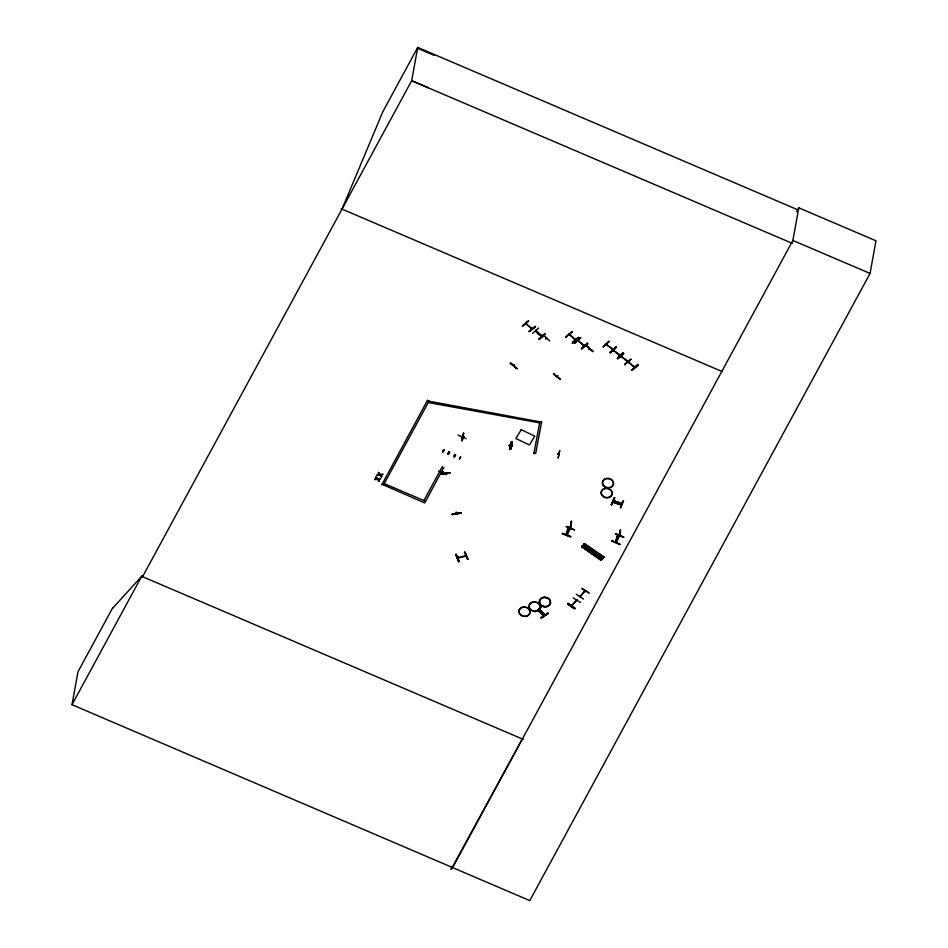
<?xml version="1.0" encoding="UTF-8"?>
<svg xmlns="http://www.w3.org/2000/svg" width="948" height="948" viewBox="0 0 948 948"><rect width="100%" height="100%" fill="white"/><g stroke="black" fill="none" stroke-linecap="round" stroke-linejoin="round"><path stroke-width="1.42" d="M452.113 514.468C479.546 509.526 433.615 517.454 460.858 513.283M452.042 514.136L460.775 512.975M612.254 349.267L612.432 348.58L612.929 349.694L613.131 348.864M612.278 349.243L613.214 349.03M613.06 349.409L606.151 344.48M613.214 349.978L619.779 355.737L620.111 354.919M620.94 356.033L627.493 361.792L627.825 360.975M627.991 362.219L628.761 362.278M634.011 366.995C633.774 365.217 634.686 369.045 634.97 366.675M628.678 362.752C627.043 359.47 635.681 370.016 634.508 366.307M525.524 323.161L531.982 329.122L532.207 328.304M525.998 324.169L525.927 323.043M531.413 328.091L532.29 328.47M532.136 328.849L525.749 323.517M540.941 612.325L542.126 612.515M583.826 344.906L583.53 345.676L583.613 345.084M583.518 345.605L583.956 344.918M617.74 503.198L617.29 502.416L617.006 503.127M535.442 330.971L536.118 331.599L536.39 330.757M568.919 334.668L569.594 335.284L569.866 334.454M575.46 339.645L574.772 339.23M457.801 557.353L457.73 558.23L458.678 557.614M796.711 211.688L798.809 207.825L875.988 240.804L870.051 273.439L529.778 900.6L72.012 704.708L78.009 671.729L112.848 607.538L112.729 608.142L141.679 576.325L142.579 576.692L411.669 80.722L417.724 47.4L798.358 210.041M379.437 480.683L379.105 481.501L377.529 479.487L374.804 479.415M374.756 479.688L375.088 478.906M375.041 479.178L377.245 479.036L376.024 477.164M375.977 477.436L376.32 476.631M381.795 476.346L381.452 477.164L379.887 475.149L377.162 475.078M377.114 475.351L377.434 474.569M377.387 474.841L379.591 474.699L378.382 472.827M378.335 473.099L378.667 472.294M380.634 478.479L377.908 478.669M379.39 480.956L378.205 479.119M382.992 474.142L380.267 474.332M381.748 476.619L380.551 474.782M378.145 479.392L380.361 478.989M380.504 475.055L382.719 474.652M443.759 467.554L424.704 502.938L381.961 484.238M383.549 484.914L429.183 400.814L428.745 402.616L539.673 422.855M384.248 483.622L425.486 501.231M381.878 484.641L427.584 400.139M423.886 500.556L442.171 466.866M441.353 473.893L450.087 472.732L441.211 473.787M442.609 472.116L442.906 472.874L442.989 471.63M442.977 472.791L443.273 471.749M445.69 474.367L445.619 473.159M445.927 473.123L445.975 473.739M445.821 473.917L445.939 473.194M446.058 474.427L446.188 473.787M446.733 474.616L438.557 471.12M458.062 435.002L466.215 438.711M461.629 437.075L461.83 437.846L462.031 437.253M462.328 436.637L462.269 437.147M462.186 440.761L463.631 433.141L462.233 440.488M463.975 436.803L462.932 437.277L463.015 436.483M463.608 433.153L462.138 440.678M462.885 437.218L463.216 436.436M463.75 437.028L463.833 436.554M456.047 512.37L456.581 513.413L456.663 512.821M456.118 512.276L456.415 512.24M456.225 512.88L456.225 513.508L456.024 512.75M456.047 554.213L458.749 561.809L456.035 554.236L459.27 561.406M457.659 557.471L465.942 555.741M458.299 557.673L458.382 557.199M458.476 558.076L458.571 557.365M464.413 552.257L467.708 559.403L464.887 552.139M466.143 555.516L465.172 556.275L465.243 555.386M466.037 555.267L465.918 556.109L457.872 558.194M467.684 559.19L464.876 552.115L468.016 559.332M517.098 368.464C496.136 351.874 531.01 380.243 510.605 362.93M513.863 365.205L513.721 365.845L514.397 365.276M514.029 365.561L514.646 365.039M514.29 364.85L514.006 365.987L514.231 365.359M514.48 364.802L513.804 365.715M522.49 326.148L528.581 320.957L522.526 325.863M525.5 323.813L525.725 322.984M526.164 324.252L526.389 323.422M528.534 320.874L522.443 326.053M529.043 331.622L535.501 326.752L529.043 331.622L535.193 326.171M509.574 445.074L509.408 445.951L509.349 445.24M510.261 445.276L510.012 446.07L510.178 445.181M509.574 449.305L511.008 441.958L509.645 449.565M510.794 449.198L511.766 441.721L510.794 448.914M512.347 445.465L511.529 445.714L511.624 444.92M511.541 445.394L512.37 445.88L511.825 444.873M532.48 333.459L538.654 328.02M512.441 444.991L512.382 445.821M512.465 445.833L512.513 445.086M535.513 331.136L535.525 330.496M535.739 330.319C535.075 332.333 542.327 337.666 541.64 335.758M535.94 330.378L541.877 335.924M539.365 339.266C543.145 332.677 550.907 331.184 539.353 339.277L539.08 338.732M541.391 335.45L541.735 335.284M541.308 336.042L541.604 335.272M545.941 338.815C546.463 336.813 546.024 339.976 545.799 338.033M546.427 337.63L545.965 338.874M451.615 866.662L451.106 869.47L522.312 738.954M541.652 421.741L535.644 453.677L533.997 452.954M539.933 421.422L533.925 453.357M553.822 373.879L560.339 379.39L553.514 374.105M557.388 376.676L557.531 375.538M556.974 376.439L557.673 375.538M565.909 337.061L572.106 331.705L565.992 336.86M560.256 379.425L553.822 373.666M569.001 334.194L575.329 340.119M569.025 334.81L569.215 334.016M569.416 334.075L575.661 339.953L575.661 339.36M569.878 334.561L569.57 335.225M572.568 342.453L578.967 337.784L572.829 342.939M574.784 339.74L575.081 338.969M575.211 338.969L574.784 339.621M580.449 337.642L574.725 342.856M577.711 340.166L584.075 346.067M578.695 337.31C564.439 351.696 577.818 335.438 578.967 337.82M578.576 340.427L578.28 340.688M558.87 454.211L557.934 454.293L558.064 453.559L558.787 454.495L558.87 453.713M558.787 453.618L558.728 454.448M558.171 457.742L559.699 450.644M574.689 343.14L580.816 337.666L574.642 343.046M535.193 611.863L541.841 606.91M584.098 345.558L577.889 340.451M538.061 609.825L544.093 615.679M544.958 614.908L538.974 608.995L544.97 615.098M587.381 343.164L587.701 343.745L581.61 348.923C583.53 345.771 594.112 337.915 581.302 348.591M589.289 349.48L589.052 348.722M589.324 349.504L589.609 348.366M588.898 349.362L589.668 348.319M589.893 348.509L589.822 349.03M548.157 613.439C526.294 627.469 562.662 603.686 541.509 618.084M586.492 346.032L593.045 351.364M562.342 533.629C570.447 534.435 576.503 540.467 562.354 533.617M566.229 526.59L574.595 529.754M567.84 527.645L566.477 534.791M568.172 527.041L567.188 534.518L568.456 527.159M568.125 527.763L566.774 535.087L570.566 527.989M571.395 521.838L570.044 529.162L571.111 521.72M571.443 521.116L570.163 528.309L566.525 534.802M608.841 341.316L603.366 346.719M571.727 521.246L570.447 528.427M606.234 343.934L606.447 343.745M606.649 343.792L606.222 344.456L612.835 349.137M607.123 344.764L607.111 344.16M610.358 352.786L616.164 347.383L609.931 352.763C616.899 344.882 619.376 344.977 610.476 352.585L610.157 352.016M612.669 348.497L612.242 349.16M613.214 350.63L613.415 349.8M567.84 603.331C573.279 610.002 580.804 610.702 567.828 603.343M614.091 350.215L613.712 350.961M571.383 605.322L571.253 605.962L571.845 605.322M571.881 604.907L571.691 606.068M573.137 597.856L580.401 602.454M572.13 605.085L571.608 606.068L576.941 599.906M623.879 353.734L618.06 358.83M576.325 594.218L583.506 599.1M620.193 355.085L613.451 350.322M576.135 600.214L576.443 600.961M621.141 355.856L620.845 356.59M621.805 356.27L621.521 356.543M623.026 353L617.456 358.64C627.908 350.061 621.947 352.064 617.184 358.38M579.939 595.948L579.809 596.6L585.248 590.379L584.809 591.659L585.082 591.114M581.693 588.495L589.17 593.057L581.776 588.376M580.223 596.031L580.058 596.766L580.33 596.221M630.93 359.328L624.827 364.506M584.963 591.564L584.691 590.841M584.869 591.599L584.726 590.865M627.138 360.69L626.948 361.378L627.363 360.607M580.212 596.671L585.497 590.545M627.908 361.141L621.118 356.389M628.086 361.745L634.591 367.421M628.287 361.555L628.074 362.385L628.488 361.615M628.951 361.97L628.844 362.48M631.013 359.15L624.886 364.186M632.316 370.36L638.17 364.98L631.949 370.099L637.838 364.447M614.66 497.653L611.33 504.763L614.648 497.641M613.036 501.824L621.509 504.692M611.78 540.68C622.765 545.076 623.026 546.084 611.839 540.431M620.3 507.737L623.192 500.734M621.852 503.862L613.427 500.734L621.888 503.755M616.84 536.509L615.738 542.209M616.401 541.924L617.16 535.904M617.124 536.639L616.022 542.505L619.21 535.81M617.444 536.035L616.058 541.663M619.767 535.383L618.961 536.45L620.063 530.572M619.328 536.485L620.383 529.968M620.667 530.086L619.648 535.821M452.599 867.621L792.872 240.46L798.809 207.825M510.747 449.115L512.216 441.578M557.934 454.293L558.775 454.187L558.005 454.388M559.676 450.419L558.254 458.002M615.785 542.315L619.364 535.703M619.459 535.229L619.34 536.094M442.574 472.697L442.787 472.128M462.197 437.265L462.043 436.507L461.546 437.727L462.197 437.182M566.904 533.76L567.023 534.506M570.258 527.823L566.572 534.317M570.506 528.107L569.831 528.391M611.59 541.059L619.779 544.531M562.531 533.274L570.696 536.769M614.185 497.747L611.341 504.739M611.804 504.917L614.541 497.854M620.762 507.867L623.571 500.876M342.015 209.117L382.897 111.591L417.724 47.4M567.496 603.912L574.689 608.77M574.926 608.498L567.769 603.58L574.974 608.498M537.777 610.038L543.773 615.939M538.097 609.789L544.128 615.714M72.012 704.708L141.726 576.23L142.627 576.609M571.312 605.902L576.55 600.274M576.076 600.712L576.692 599.74L576.254 601.02L576.846 600.392M603.758 557.009L600.831 560.292L581.669 546.605L584.537 543.714L583.601 544.721L603.07 557.934L603.947 556.986L584.501 543.773L603.876 557.069L583.838 544.306L603.201 557.697L583.956 544.353M582.191 546.048L581.657 546.688L601.233 559.865L601.779 559.273L582.368 546.012L601.755 559.308L582.368 546.012M615.465 533.914L623.654 537.386M566.276 526.495L574.441 530.003M581.989 546.439L601.388 559.711M584.158 544.152L603.592 557.377M458.749 561.797L455.632 554.544M616.117 542.031L619.032 536.106M583.66 547.956L586.338 545.088M592.097 553.739L594.775 550.871M594.064 555.09L596.754 552.222M595.818 556.275L598.496 553.419M597.785 557.625L600.475 554.758M599.1 558.526L601.79 555.658M509.289 445.584L510.154 445.726M603.272 346.909L609.173 341.339M603.331 347.004L609.137 341.517M610.168 352.289L616.307 347.146M631.949 370.099L637.874 364.482L638.17 365.016M538.997 338.969L545.23 333.862M565.956 337.144L572.047 331.907M574.713 339.562L575.543 339.858M592.95 351.649L586.528 345.854L593.021 351.554M601.186 559.913L581.669 546.605M541.178 617.788L547.908 612.906M463.027 436.981L463.797 437.099M510.095 446.034L509.325 445.856M616.164 542.031L616.236 541.166M549.769 340.865L543.512 335.142M569.132 334.49L569.748 334.952M441.294 474.059L450.039 472.922M429.017 401.182L541.581 422.144M613.51 500.639L622.018 503.471M417.558 48.348L434.16 55.34M428.271 87.702L411.669 80.722L792.303 243.363M792.872 240.46L870.051 273.439M341.114 208.726L721.748 371.367M427.512 400.542L429.1 401.217M442.088 467.281L443.688 467.957M141.679 576.325L523.201 739.345M625.17 364.814L624.898 364.435M510.545 363.155L517.087 368.701M539.234 608.995L545.242 614.932M378.619 472.566L380.207 474.604M376.273 476.903L377.861 478.941M587.701 343.733L581.61 348.911M448.712 451.781A5.605 0.818 -66.9 0 1 447.539 453.95M455.076 454.53A5.688 0.83 -66.9 0 1 453.891 456.723M455.739 454.791A5.605 0.818 -66.9 0 1 454.566 456.948M460.444 456.782A5.57 0.818 -66.9 0 1 459.27 458.927M455.396 454.661A5.688 0.83 -66.9 0 1 454.199 456.853M443.676 449.636A5.617 0.818 -66.9 0 1 442.503 451.805M449.719 452.22A5.605 0.818 -66.9 0 1 448.546 454.376M454.732 454.353A5.605 0.818 -66.9 0 1 453.559 456.521M449.376 452.089A5.688 0.83 -66.9 0 1 448.179 454.282M449.056 451.959A5.688 0.83 -66.9 0 1 447.871 454.151M444.174 449.838A5.57 0.818 -66.9 0 1 443.012 451.983M443.877 449.719A5.617 0.818 -66.9 0 1 442.704 451.888M460.787 456.948A5.617 0.818 -66.9 0 1 459.614 459.105M619.151 355.156L619.222 355.216M546.581 337.879L546.652 337.82M615.489 533.724L623.808 537.137L615.465 533.748M612.906 502.156L621.39 505.023L612.918 502.132M521.234 429.728L515.854 438.509L529.422 444.944L534.802 436.163L521.234 429.728M541.45 605.559A5.605 4.669 10.3 0 0 550.468 603.118A5.605 4.669 10.3 0 0 542.955 597.607A5.605 4.669 10.3 0 0 541.45 605.559A5.581 4.657 10.3 0 0 550.444 603.129A5.581 4.657 10.3 0 0 542.955 597.631A5.581 4.657 10.3 0 0 541.462 605.547M541.498 605.357A5.581 4.657 10.3 0 0 550.48 602.928A5.581 4.657 10.3 0 0 542.991 597.43A5.581 4.657 10.3 0 0 541.498 605.357M531.105 610.168A5.581 4.657 10.3 0 0 540.087 607.739A5.581 4.657 10.3 0 0 532.598 602.253A5.581 4.657 10.3 0 0 531.105 610.168M531.141 609.955A5.581 4.657 10.3 0 0 540.123 607.526A5.581 4.657 10.3 0 0 532.634 602.039A5.581 4.657 10.3 0 0 531.141 609.955M520.95 615.276A5.581 4.657 10.3 0 0 529.932 612.858A5.581 4.657 10.3 0 0 522.443 607.36A5.581 4.657 10.3 0 0 520.95 615.276M520.985 615.086A5.581 4.657 10.3 0 0 529.968 612.657A5.581 4.657 10.3 0 0 522.478 607.158A5.581 4.657 10.3 0 0 520.985 615.086M604.457 486.668A5.581 4.657 10.3 0 0 613.439 484.25A5.581 4.657 10.3 0 0 605.95 478.752A5.581 4.657 10.3 0 0 604.457 486.668M604.492 486.466A5.581 4.657 10.3 0 0 613.475 484.037A5.581 4.657 10.3 0 0 605.985 478.539A5.581 4.657 10.3 0 0 604.492 486.466M603.165 496.574A5.581 4.657 10.3 0 0 612.147 494.157A5.581 4.657 10.3 0 0 604.658 488.658A5.581 4.657 10.3 0 0 603.165 496.574M603.201 496.373A5.581 4.657 10.3 0 0 612.183 493.944A5.581 4.657 10.3 0 0 604.694 488.445A5.581 4.657 10.3 0 0 603.201 496.373"/></g></svg>
